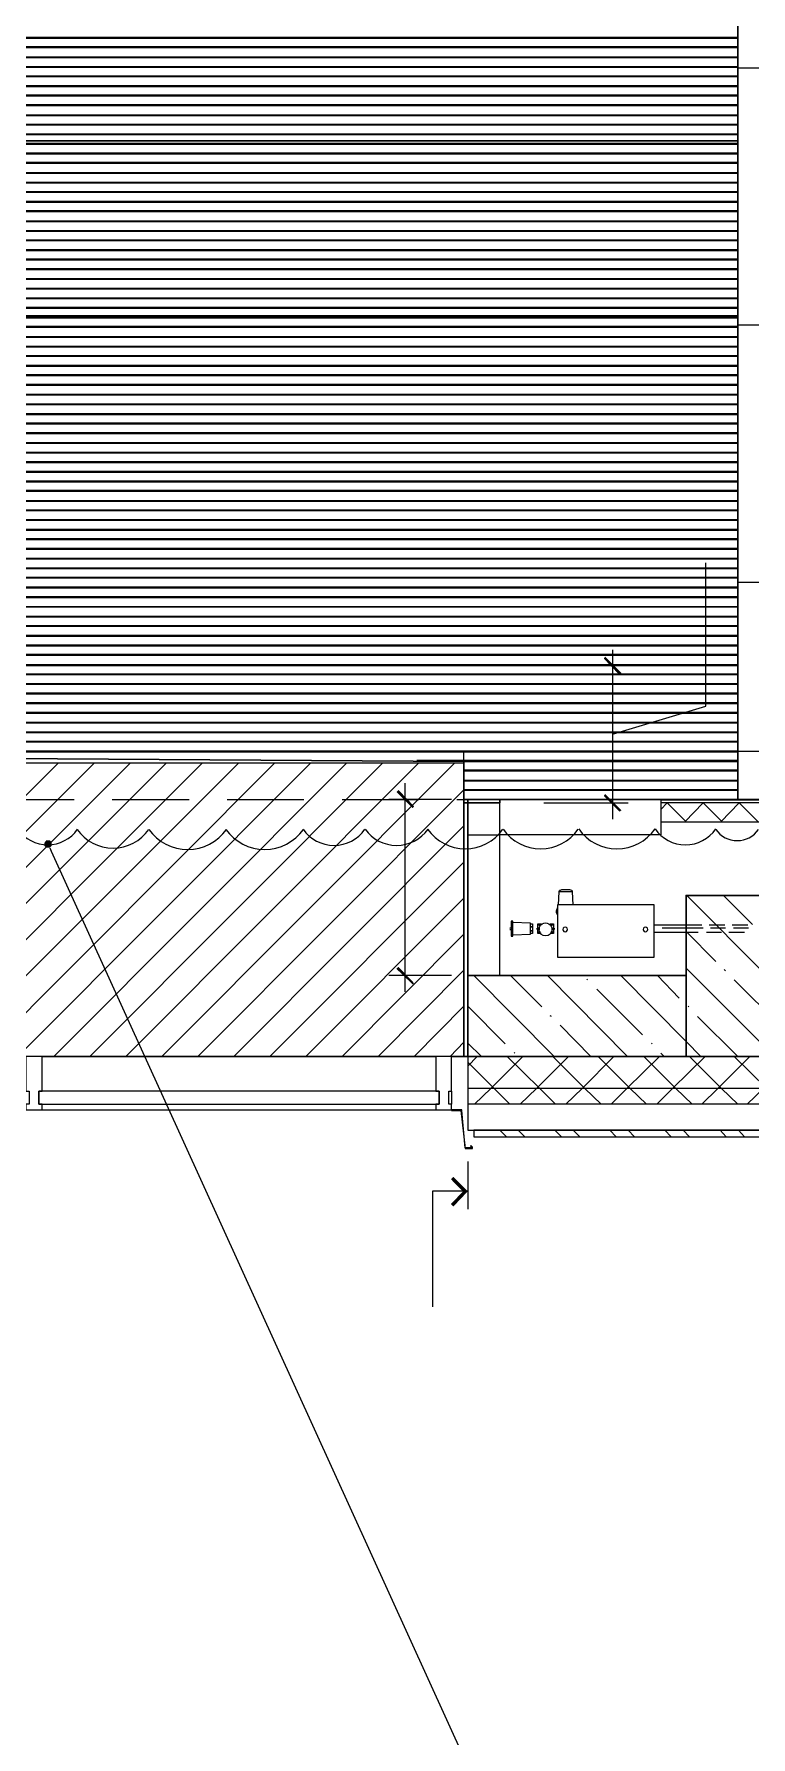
# Model space of a CAD drawing. Header units: millimetres. Extents: x -356862 to 418287, y 0 to 839748.
# Drawn here: x 34.933 to 36.69, y 21.087 to 25.258 of the extents above; entities that cross this region are included whole.
import ezdxf

# ---------------------------------------------------------------- set-up
doc = ezdxf.new("R2010")
doc.units = ezdxf.units.MM
doc.layers.add('PDF _Геометрия', color=7, linetype='Continuous', true_color=0xbababa)
doc.layers.add('PDF _Сплошная заливка', color=7, linetype='Continuous', true_color=0xf50000)

msp = doc.modelspace()

# ---------------------------------------------------------------- linework, layer by layer
at = {"layer": 'PDF _Геометрия', "color": 7, "lineweight": 9}
for points in [[(36.65763515896267, 23.38317532009548), (36.65763515896267, 30.11623467339409), (36.65763515896267, 31.297853257921)], [(34.84437561035156, 23.38317532009548), (35.03103468153211, 23.38317532009548)], [(35.12436421712239, 23.38317532009548), (35.31268988715277, 23.38317532009548)], [(35.40601942274305, 23.38317532009548), (35.59434509277343, 23.38317532009548)], [(35.68767462836371, 23.38317532009548), (35.87600029839409, 23.38317532009548)], [(35.96932983398437, 23.38317532009548), (36.15598890516493, 23.38317532009548)], [(36.25098503960503, 23.38317532009548), (36.43764411078558, 23.38317532009548)], [(36.53097364637586, 23.38317532009548), (36.71929931640624, 23.38317532009548)], [(34.95270453559027, 22.75320095486111), (35.91766526963976, 22.75320095486111)], [(35.95599704318576, 22.75320095486111), (35.99599541558159, 22.75320095486111)], [(35.95599704318576, 22.66820441351996), (35.95599704318576, 22.63653903537326)], [(39.59251573350694, 22.67487080891927), (39.30419413248698, 22.67487080891927), (37.17761400010851, 22.67487080891927), (35.99599541558159, 22.67487080891927)], [(34.95270453559027, 22.62320624457465), (35.91766526963976, 22.62320624457465)], [(39.30419413248698, 22.63653903537326), (37.17761400010851, 22.63653903537326), (35.99599541558159, 22.63653903537326)]]:
    msp.add_lwpolyline(points, dxfattribs=at)
at = {"layer": 'PDF _Геометрия', "color": 19, "lineweight": 30, "true_color": 0x442a22}
msp.add_lwpolyline([(36.65763515896267, 23.38317532009548), (36.65763515896267, 30.11623467339409), (36.94095696343315, 30.11623467339409), (36.94095696343315, 23.38317532009548)], close=True, dxfattribs=at)
at = {"layer": 'PDF _Геометрия', "color": 150, "lineweight": 30, "true_color": 0x0080ff}
msp.add_lwpolyline([(33.86941528320312, 30.06956990559895), (36.65763515896267, 30.05290391710069), (36.65763515896267, 23.38317532009548), (35.98599582248264, 23.38317532009548), (35.98599582248264, 23.47650485568576), (33.86941528320312, 23.48983764648437)], close=True, dxfattribs=at)
for points in [[(36.65763515896267, 23.38317532009548), (36.65763515896267, 30.05290391710069)], [(36.65763515896267, 24.99644300672743), (33.86941528320312, 24.99644300672743)], [(36.65763515896267, 24.56812710232204), (33.86941528320312, 24.56812710232204)], [(36.65763515896267, 24.13981119791666), (33.86941528320312, 24.13981119791666)], [(36.65763515896267, 23.71149529351128), (33.86941528320312, 23.71149529351128)]]:
    msp.add_lwpolyline(points, dxfattribs=at)
at = {"layer": 'PDF _Геометрия', "color": 254, "lineweight": 5, "true_color": 0xdcdcdc}
for points in [[(36.65763515896267, 25.24976603190104), (33.86941528320312, 25.24976603190104)], [(36.65763515896267, 25.22643364800347), (33.86941528320312, 25.22643364800347)], [(36.65763515896267, 25.19976806640625), (33.86941528320312, 25.19976806640625)], [(36.65763515896267, 25.17643568250868), (33.86941528320312, 25.17643568250868)], [(36.65763515896267, 25.15310329861111), (33.86941528320312, 25.15310329861111)], [(36.65763515896267, 25.13143751356336), (33.86941528320312, 25.13143751356336)], [(36.65763515896267, 25.10810512966579), (33.86941528320312, 25.10810512966579)], [(36.65763515896267, 25.08477274576823), (33.86941528320312, 25.08477274576823)], [(36.65763515896267, 25.058107164171), (33.86941528320312, 25.058107164171)], [(36.65763515896267, 25.03477478027343), (33.86941528320312, 25.03477478027343)], [(36.65763515896267, 25.01144239637586), (33.86941528320312, 25.01144239637586)], [(36.65763515896267, 24.98977661132812), (33.86941528320312, 24.98977661132812)], [(36.65763515896267, 24.96644422743055), (33.86941528320312, 24.96644422743055)], [(36.65763515896267, 24.94311184353298), (33.86941528320312, 24.94311184353298)], [(36.65763515896267, 24.91644626193576), (33.86941528320312, 24.91644626193576)], [(36.65763515896267, 24.89311387803819), (33.86941528320312, 24.89311387803819)], [(36.65763515896267, 24.86978149414062), (33.86941528320312, 24.86978149414062)], [(36.65763515896267, 24.84811570909288), (33.86941528320312, 24.84811570909288)], [(36.65763515896267, 24.82478332519531), (33.86941528320312, 24.82478332519531)], [(36.65763515896267, 24.79811774359809), (33.86941528320312, 24.79811774359809)], [(36.65763515896267, 24.77478535970052), (33.86941528320312, 24.77478535970052)], [(36.65763515896267, 24.75145297580295), (33.86941528320312, 24.75145297580295)], [(36.65763515896267, 24.7297871907552), (33.86941528320312, 24.7297871907552)], [(36.65763515896267, 24.70645480685764), (33.86941528320312, 24.70645480685764)], [(36.65763515896267, 24.68312242296006), (33.86941528320312, 24.68312242296006)], [(36.65763515896267, 24.65645684136284), (33.86941528320312, 24.65645684136284)], [(36.65763515896267, 24.63312445746528), (33.86941528320312, 24.63312445746528)], [(36.65763515896267, 24.6097920735677), (33.86941528320312, 24.6097920735677)], [(36.65763515896267, 24.58812628851996), (33.86941528320312, 24.58812628851996)], [(36.65763515896267, 24.56479390462239), (33.86941528320312, 24.56479390462239)], [(36.65763515896267, 24.54146152072482), (33.86941528320312, 24.54146152072482)], [(36.65763515896267, 24.5147959391276), (33.86941528320312, 24.5147959391276)], [(36.65763515896267, 24.49146355523003), (33.86941528320312, 24.49146355523003)], [(36.65763515896267, 24.46813117133246), (33.86941528320312, 24.46813117133246)], [(36.65763515896267, 24.44646538628472), (33.86941528320312, 24.44646538628472)], [(36.65763515896267, 24.42313300238715), (33.86941528320312, 24.42313300238715)], [(36.65763515896267, 24.39980061848958), (33.86941528320312, 24.39980061848958)], [(36.65763515896267, 24.37313503689236), (33.86941528320312, 24.37313503689236)], [(36.65763515896267, 24.34980265299479), (33.86941528320312, 24.34980265299479)], [(36.65763515896267, 24.32813686794704), (33.86941528320312, 24.32813686794704)], [(36.65763515896267, 24.30480448404948), (33.86941528320312, 24.30480448404948)], [(36.65763515896267, 24.28147210015191), (33.86941528320312, 24.28147210015191)], [(36.65763515896267, 24.25480651855468), (33.86941528320312, 24.25480651855468)], [(36.65763515896267, 24.23147413465711), (33.86941528320312, 24.23147413465711)], [(36.65763515896267, 24.20814175075954), (33.86941528320312, 24.20814175075954)], [(36.65763515896267, 24.1864759657118), (33.86941528320312, 24.1864759657118)], [(36.65763515896267, 24.16314358181423), (33.86941528320312, 24.16314358181423)], [(36.65763515896267, 24.13981119791666), (33.86941528320312, 24.13981119791666)], [(36.65763515896267, 24.11314561631944), (33.86941528320312, 24.11314561631944)], [(36.65763515896267, 24.08981323242187), (33.86941528320312, 24.08981323242187)], [(36.65763515896267, 24.0664808485243), (33.86941528320312, 24.0664808485243)], [(36.65763515896267, 24.04481506347656), (33.86941528320312, 24.04481506347656)], [(36.65763515896267, 24.02148267957899), (33.86941528320312, 24.02148267957899)], [(36.65763515896267, 23.99815029568142), (33.86941528320312, 23.99815029568142)], [(36.65763515896267, 23.9714847140842), (33.86941528320312, 23.9714847140842)], [(36.65763515896267, 23.94815233018663), (33.86941528320312, 23.94815233018663)], [(36.65763515896267, 23.92481994628906), (33.86941528320312, 23.92481994628906)], [(36.65763515896267, 23.90315416124131), (33.86941528320312, 23.90315416124131)], [(36.65763515896267, 23.87982177734375), (33.86941528320312, 23.87982177734375)], [(36.65763515896267, 23.85482279459635), (33.86941528320312, 23.85482279459635)], [(36.65763515896267, 23.82982381184895), (33.86941528320312, 23.82982381184895)], [(36.65763515896267, 23.80649142795139), (33.86941528320312, 23.80649142795139)], [(36.65763515896267, 23.78482564290364), (33.86941528320312, 23.78482564290364)], [(36.65763515896267, 23.76149325900607), (33.86941528320312, 23.76149325900607)], [(36.65763515896267, 23.7381608751085), (33.86941528320312, 23.7381608751085)], [(36.65763515896267, 23.71149529351128), (33.86941528320312, 23.71149529351128)], [(36.65763515896267, 23.68816290961371), (33.86941528320312, 23.68816290961371)], [(36.65763515896267, 23.66483052571614), (33.86941528320312, 23.66483052571614)], [(36.65763515896267, 23.6431647406684), (33.86941528320312, 23.6431647406684)], [(36.65763515896267, 23.61983235677083), (33.86941528320312, 23.61983235677083)], [(36.65763515896267, 23.59649997287326), (33.86941528320312, 23.59649997287326)], [(36.65763515896267, 23.56983439127604), (33.86941528320312, 23.56983439127604)], [(36.65763515896267, 23.54650200737847), (33.86941528320312, 23.54650200737847)], [(36.65763515896267, 23.5231696234809), (33.86941528320312, 23.5231696234809)], [(36.65763515896267, 23.50150383843316), (33.86941528320312, 23.50150383843316)], [(36.65763515896267, 23.47817145453559), (35.87100050184461, 23.47817145453559)], [(36.65763515896267, 23.45483907063802), (35.98599582248264, 23.45483907063802)], [(36.65763515896267, 23.42817348904079), (35.98599582248264, 23.42817348904079)], [(36.65763515896267, 23.40484110514323), (35.98599582248264, 23.40484110514323)]]:
    msp.add_lwpolyline(points, dxfattribs=at)
for points in [[(33.86941528320312, 25.24809943305121), (36.65763515896267, 25.24809943305121)], [(33.86941528320312, 25.22476704915364), (36.65763515896267, 25.22476704915364)], [(33.86941528320312, 25.20143466525607), (36.65763515896267, 25.20143466525607)], [(33.86941528320312, 25.1781022813585), (36.65763515896267, 25.1781022813585)], [(33.86941528320312, 25.15476989746093), (36.65763515896267, 25.15476989746093)], [(33.86941528320312, 25.12977091471354), (36.65763515896267, 25.12977091471354)], [(33.86941528320312, 25.10643853081597), (36.65763515896267, 25.10643853081597)], [(33.86941528320312, 25.0831061469184), (36.65763515896267, 25.0831061469184)], [(33.86941528320312, 25.05977376302083), (36.65763515896267, 25.05977376302083)], [(33.86941528320312, 25.03644137912326), (36.65763515896267, 25.03644137912326)], [(33.86941528320312, 25.01310899522569), (36.65763515896267, 25.01310899522569)], [(33.86941528320312, 24.98811001247829), (36.65763515896267, 24.98811001247829)], [(33.86941528320312, 24.96477762858073), (36.65763515896267, 24.96477762858073)], [(33.86941528320312, 24.94144524468316), (36.65763515896267, 24.94144524468316)], [(33.86941528320312, 24.91811286078559), (36.65763515896267, 24.91811286078559)], [(33.86941528320312, 24.89478047688802), (36.65763515896267, 24.89478047688802)], [(33.86941528320312, 24.87144809299045), (36.65763515896267, 24.87144809299045)], [(33.86941528320312, 24.84644911024305), (36.65763515896267, 24.84644911024305)], [(33.86941528320312, 24.82311672634548), (36.65763515896267, 24.82311672634548)], [(33.86941528320312, 24.79978434244791), (36.65763515896267, 24.79978434244791)], [(33.86941528320312, 24.77645195855034), (36.65763515896267, 24.77645195855034)], [(33.86941528320312, 24.75311957465278), (36.65763515896267, 24.75311957465278)], [(33.86941528320312, 24.72812059190538), (36.65763515896267, 24.72812059190538)], [(33.86941528320312, 24.70478820800781), (36.65763515896267, 24.70478820800781)], [(33.86941528320312, 24.68145582411024), (36.65763515896267, 24.68145582411024)], [(33.86941528320312, 24.65812344021267), (36.65763515896267, 24.65812344021267)], [(33.86941528320312, 24.6347910563151), (36.65763515896267, 24.6347910563151)], [(33.86941528320312, 24.61145867241753), (36.65763515896267, 24.61145867241753)], [(33.86941528320312, 24.58645968967014), (36.65763515896267, 24.58645968967014)], [(33.86941528320312, 24.56312730577256), (36.65763515896267, 24.56312730577256)], [(33.86941528320312, 24.539794921875), (36.65763515896267, 24.539794921875)], [(33.86941528320312, 24.51646253797743), (36.65763515896267, 24.51646253797743)], [(33.86941528320312, 24.49313015407986), (36.65763515896267, 24.49313015407986)], [(33.86941528320312, 24.46979777018229), (36.65763515896267, 24.46979777018229)], [(33.86941528320312, 24.44479878743489), (36.65763515896267, 24.44479878743489)], [(33.86941528320312, 24.42146640353732), (36.65763515896267, 24.42146640353732)], [(33.86941528320312, 24.39813401963975), (36.65763515896267, 24.39813401963975)], [(33.86941528320312, 24.37480163574218), (36.65763515896267, 24.37480163574218)], [(33.86941528320312, 24.35146925184461), (36.65763515896267, 24.35146925184461)], [(33.86941528320312, 24.32647026909722), (36.65763515896267, 24.32647026909722)], [(33.86941528320312, 24.30313788519965), (36.65763515896267, 24.30313788519965)], [(33.86941528320312, 24.27980550130208), (36.65763515896267, 24.27980550130208)], [(33.86941528320312, 24.25647311740451), (36.65763515896267, 24.25647311740451)], [(33.86941528320312, 24.23314073350694), (36.65763515896267, 24.23314073350694)], [(33.86941528320312, 24.20980834960937), (36.65763515896267, 24.20980834960937)], [(33.86941528320312, 24.18480936686198), (36.65763515896267, 24.18480936686198)], [(33.86941528320312, 24.16147698296441), (36.65763515896267, 24.16147698296441)], [(33.86941528320312, 24.13814459906684), (36.65763515896267, 24.13814459906684)], [(33.86941528320312, 24.11481221516927), (36.65763515896267, 24.11481221516927)], [(33.86941528320312, 24.0914798312717), (36.65763515896267, 24.0914798312717)], [(33.86941528320312, 24.06814744737413), (36.65763515896267, 24.06814744737413)], [(33.86941528320312, 24.04314846462673), (36.65763515896267, 24.04314846462673)], [(33.86941528320312, 24.01981608072916), (36.65763515896267, 24.01981608072916)], [(33.86941528320312, 23.99648369683159), (36.65763515896267, 23.99648369683159)], [(33.86941528320312, 23.97315131293403), (36.65763515896267, 23.97315131293403)], [(33.86941528320312, 23.94981892903645), (36.65763515896267, 23.94981892903645)], [(33.86941528320312, 23.92648654513889), (36.65763515896267, 23.92648654513889)], [(33.86941528320312, 23.90148756239149), (36.65763515896267, 23.90148756239149)], [(33.86941528320312, 23.87815517849392), (36.65763515896267, 23.87815517849392)], [(33.86941528320312, 23.85482279459635), (36.65763515896267, 23.85482279459635)], [(33.86941528320312, 23.83149041069878), (36.65763515896267, 23.83149041069878)], [(33.86941528320312, 23.80815802680121), (36.65763515896267, 23.80815802680121)], [(33.86941528320312, 23.78315904405381), (36.65763515896267, 23.78315904405381)], [(33.86941528320312, 23.75982666015625), (36.65763515896267, 23.75982666015625)], [(33.86941528320312, 23.73649427625868), (36.65763515896267, 23.73649427625868)], [(33.86941528320312, 23.71316189236111), (36.65763515896267, 23.71316189236111)], [(33.86941528320312, 23.68982950846354), (36.65763515896267, 23.68982950846354)], [(33.86941528320312, 23.66649712456597), (36.65763515896267, 23.66649712456597)], [(33.86941528320312, 23.64149814181857), (36.65763515896267, 23.64149814181857)], [(33.86941528320312, 23.618165757921), (36.65763515896267, 23.618165757921)], [(33.86941528320312, 23.59483337402343), (36.65763515896267, 23.59483337402343)], [(33.86941528320312, 23.57150099012586), (36.65763515896267, 23.57150099012586)], [(33.86941528320312, 23.54816860622829), (36.65763515896267, 23.54816860622829)], [(33.86941528320312, 23.52483622233073), (36.65763515896267, 23.52483622233073)], [(33.86941528320312, 23.49983723958333), (36.65763515896267, 23.49983723958333)], [(35.98599582248264, 23.47650485568576), (36.65763515896267, 23.47650485568576)], [(35.98599582248264, 23.45317247178819), (36.65763515896267, 23.45317247178819)], [(35.98599582248264, 23.42984008789062), (36.65763515896267, 23.42984008789062)], [(35.98599582248264, 23.40650770399305), (36.65763515896267, 23.40650770399305)]]:
    msp.add_lwpolyline(points, close=True, dxfattribs=at)
at = {"layer": 'PDF _Геометрия', "color": 19, "lineweight": 5, "true_color": 0x442a22}
for points in [[(36.81596204969618, 25.17476908365885), (36.65763515896267, 25.17476908365885)], [(36.81596204969618, 24.54479471842448), (36.65763515896267, 24.54479471842448)], [(36.81596204969618, 23.9148203531901), (36.65763515896267, 23.9148203531901)]]:
    msp.add_lwpolyline(points, dxfattribs=at)
at = {"layer": 'PDF _Геометрия', "color": 7, "lineweight": 18}
for points in [[(36.35098097059461, 23.54316880967881), (36.57930501302083, 23.6114993625217), (36.57930501302083, 23.96315171983506)], [(36.35098097059461, 23.74982706705729), (36.35098097059461, 23.33484395345052)], [(36.18265448676215, 23.71149529351128), (36.38931274414062, 23.71149529351128)], [(35.84266832139757, 22.91152784559461), (35.84266832139757, 23.42317369249131)], [(35.95599704318576, 23.38317532009548), (35.80266994900173, 23.38317532009548)], [(36.18265448676215, 23.37484232584635), (36.38931274414062, 23.37484232584635)], [(35.95599704318576, 22.95152621799045), (35.80266994900173, 22.95152621799045)]]:
    msp.add_lwpolyline(points, dxfattribs=at)
at = {"layer": 'PDF _Геометрия', "color": 93, "lineweight": 5, "true_color": 0x5cb85c}
for points in [[(37.22427876790364, 23.50150383843316), (37.22427876790364, 23.38317532009548), (35.98599582248264, 23.38317532009548), (35.98599582248264, 23.50150383843316)], [(36.46930948893229, 23.37484232584635), (36.46930948893229, 23.32817755805121), (37.25594414605034, 23.32817755805121), (37.25594414605034, 23.37484232584635)]]:
    msp.add_lwpolyline(points, close=True, dxfattribs=at)
at = {"layer": 'PDF _Геометрия', "color": 161, "lineweight": 9, "true_color": 0x7f9fff}
for points in [[(30.10623508029514, 23.47317165798611), (35.98599582248264, 23.47317165798611), (35.98599582248264, 22.75320095486111), (33.86941528320312, 22.75320095486111), (33.86941528320312, 23.23651462131076), (33.22444152832031, 23.23651462131076), (33.22444152832031, 22.75320095486111), (30.56288316514756, 22.75320095486111), (30.56288316514756, 23.23651462131076), (30.10623508029514, 23.23651462131076)], [(36.07432556152343, 22.95152621799045), (36.07432556152343, 23.38317532009548), (35.99599541558159, 23.38317532009548), (35.99599541558159, 22.95152621799045)], [(36.07432556152343, 23.29651217990451), (36.07432556152343, 23.38317532009548), (35.99599541558159, 23.38317532009548), (35.99599541558159, 23.29651217990451)]]:
    msp.add_lwpolyline(points, close=True, dxfattribs=at)
for points in [[(34.99270290798611, 23.47317165798611), (34.27273220486111, 22.75320095486111)], [(35.0810326470269, 23.47317165798611), (34.3610619439019, 22.75320095486111)], [(35.1693623860677, 23.47317165798611), (34.4493916829427, 22.75320095486111)], [(35.25769212510851, 23.47317165798611), (34.53772142198351, 22.75320095486111)], [(35.3460218641493, 23.47317165798611), (34.6260511610243, 22.75320095486111)], [(35.4343516031901, 23.47317165798611), (34.7143809000651, 22.75320095486111)], [(35.5226813422309, 23.47317165798611), (34.80437723795573, 22.75320095486111)], [(35.6110110812717, 23.47317165798611), (34.89270697699652, 22.75320095486111)], [(35.69934082031249, 23.47317165798611), (34.98103671603732, 22.75320095486111)], [(35.78767055935329, 23.47317165798611), (35.06936645507812, 22.75320095486111)], [(35.87600029839409, 23.47317165798611), (35.15769619411892, 22.75320095486111)], [(35.96433003743489, 23.47317165798611), (35.24602593315971, 22.75320095486111)], [(35.98599582248264, 23.40650770399305), (35.33435567220052, 22.75320095486111)], [(35.98599582248264, 23.31817796495225), (35.42268541124132, 22.75320095486111)], [(35.98599582248264, 23.22984822591145), (35.51101515028211, 22.75320095486111)], [(35.98599582248264, 23.14151848687066), (35.59934488932291, 22.75320095486111)], [(35.98599582248264, 23.05318874782986), (35.68767462836371, 22.75320095486111)], [(35.98599582248264, 22.96485900878906), (35.77600436740451, 22.75320095486111)], [(35.98599582248264, 22.87652926974826), (35.86433410644531, 22.75320095486111)], [(35.98599582248264, 22.78819953070746), (35.95266384548611, 22.75320095486111)]]:
    msp.add_lwpolyline(points, dxfattribs=at)
at = {"layer": 'PDF _Геометрия', "color": 5, "lineweight": 30}
for points in [[(36.07432556152343, 23.38317532009548), (36.07432556152343, 23.37484232584635), (35.98599582248264, 23.37484232584635), (35.98599582248264, 23.38317532009548)], [(35.99599541558159, 22.75320095486111), (35.99599541558159, 23.38317532009548), (35.98599582248264, 23.38317532009548), (35.98599582248264, 22.75320095486111)]]:
    msp.add_lwpolyline(points, close=True, dxfattribs=at)
at = {"layer": 'PDF _Геометрия', "color": 6, "lineweight": 9}
msp.add_lwpolyline([(36.07432556152343, 23.29651217990451), (36.07432556152343, 23.38317532009548), (36.46930948893229, 23.38317532009548), (36.46930948893229, 23.29651217990451)], close=True, dxfattribs=at)
at = {"layer": 'PDF _Геометрия', "color": 93, "lineweight": 35, "true_color": 0x5cb85c}
msp.add_lwpolyline([(36.46930948893229, 23.38317532009548), (37.25594414605034, 23.38317532009548)], dxfattribs=at)
at = {"layer": 'PDF _Геометрия', "color": 93, "lineweight": 5, "true_color": 0x5cb85c}
for points in [[(36.53097364637586, 23.32817755805121), (36.48430887858073, 23.37484232584635), (36.46930948893229, 23.35817633734809)], [(36.61930338541666, 23.32817755805121), (36.57263861762152, 23.37484232584635), (36.52764044867621, 23.32817755805121)], [(36.70763312445746, 23.32817755805121), (36.66096835666232, 23.37484232584635), (36.61597018771701, 23.32817755805121)]]:
    msp.add_lwpolyline(points, dxfattribs=at)
at = {"layer": 'PDF _Геометрия', "color": 1, "lineweight": 20}
for points in [[(35.03833591782124, 23.30972804733785, 0.5205399518983604), (35.2144412089898, 23.3097280473374, 0.520539925196766), (35.40460047356706, 23.30994793672315)], [(36.26787589704216, 23.31090391282315, 0.520539885425776), (36.45490242698081, 23.31090391282571, 0.520539841409072), (36.60412350425965, 23.3109548457529)]]:
    msp.add_lwpolyline(points, format="xyb", dxfattribs=at)
msp.add_lwpolyline([(34.97103712293836, 23.26484680175781), (34.97437032063802, 23.25651380750868), (36.08099195692274, 20.82827928331163), (36.08099195692274, 20.63162061903212), (36.08099195692274, 20.36829800075954)], dxfattribs=at)
at = {"layer": 'PDF _Геометрия', "color": 1, "lineweight": 5}
for points in [[(36.25431823730468, 23.12485249837239), (36.25265163845486, 23.15651787651909), (36.25265163845486, 23.15818447536892), (36.25098503960503, 23.15985107421875), (36.24598524305555, 23.16151767306857), (36.23598564995659, 23.16151767306857), (36.22598605685764, 23.16151767306857), (36.22265285915798, 23.15985107421875), (36.22098626030815, 23.15985107421875), (36.22098626030815, 23.15818447536892), (36.21931966145833, 23.15818447536892), (36.21931966145833, 23.15651787651909), (36.21765306260851, 23.12485249837239)], [(36.21931966145833, 23.15651787651909), (36.21931966145833, 23.15651787651909)], [(36.25265163845486, 23.15651787651909), (36.23598564995659, 23.15651787651909), (36.22098626030815, 23.15651787651909)], [(36.25265163845486, 23.15651787651909), (36.25265163845486, 23.15651787651909)], [(36.21598646375868, 23.11818610297309), (36.21265326605902, 23.10985310872395), (36.21265326605902, 23.1065199110243), (36.21598646375868, 23.099853515625)], [(36.10265774197048, 23.06818813747829), (36.09932454427083, 23.06818813747829)], [(36.10265774197048, 23.08485412597656), (36.10265774197048, 23.08485412597656)], [(36.10599093967014, 23.08485412597656), (36.10599093967014, 23.08485412597656)], [(36.10599093967014, 23.05152214898003), (36.14932250976562, 23.05318874782986), (36.14932250976562, 23.07985432942708), (36.10599093967014, 23.08152092827691)], [(36.14932250976562, 23.07818773057725), (36.1543223063151, 23.07818773057725), (36.1543223063151, 23.07152133517795), (36.1543223063151, 23.06152174207899), (36.1543223063151, 23.05485534667968), (36.14932250976562, 23.05485534667968)], [(36.15098910861545, 23.07818773057725), (36.1543223063151, 23.07818773057725), (36.1543223063151, 23.07152133517795), (36.14932250976562, 23.07152133517795)], [(36.15098910861545, 23.07152133517795), (36.1543223063151, 23.07152133517795), (36.1543223063151, 23.06152174207899), (36.1543223063151, 23.05485534667968), (36.15098910861545, 23.05485534667968)], [(36.17265489366319, 23.06485493977864), (36.16598849826389, 23.06485493977864), (36.16598849826389, 23.06818813747829), (36.17265489366319, 23.06818813747829)], [(36.16765509711371, 23.06818813747829), (36.16765509711371, 23.0748545328776), (36.16765509711371, 23.07818773057725), (36.17598809136284, 23.07818773057725)], [(36.17432149251302, 23.0748545328776), (36.16765509711371, 23.0748545328776)], [(36.19765387641058, 23.07818773057725), (36.20598687065971, 23.07818773057725), (36.20598687065971, 23.0748545328776), (36.19932047526041, 23.0748545328776)], [(36.20598687065971, 23.0748545328776), (36.20598687065971, 23.06818813747829)], [(36.21598646375868, 23.10985310872395), (36.21431986490885, 23.10985310872395)], [(36.21598646375868, 23.1065199110243), (36.21431986490885, 23.1065199110243)], [(36.21598646375868, 23.099853515625), (36.21598646375868, 23.099853515625)], [(36.56930541992187, 23.0748545328776), (36.53097364637586, 23.0748545328776), (36.45264350043402, 23.0748545328776)], [(36.62596978081596, 23.0748545328776), (36.58763800726996, 23.0748545328776)], [(36.68263414171007, 23.0748545328776), (36.64430236816406, 23.0748545328776)], [(36.09932454427083, 23.06652153862847), (36.09932454427083, 23.06652153862847)], [(36.09932454427083, 23.06652153862847), (36.09932454427083, 23.06652153862847)], [(36.09932454427083, 23.06485493977864), (36.10265774197048, 23.06485493977864)], [(36.10265774197048, 23.0498555501302), (36.10265774197048, 23.04818895128038)], [(36.10599093967014, 23.04818895128038), (36.10599093967014, 23.0498555501302)], [(36.15098910861545, 23.06152174207899), (36.1543223063151, 23.06152174207899), (36.14932250976562, 23.06152174207899)], [(36.17598809136284, 23.05485534667968), (36.16765509711371, 23.05485534667968), (36.16765509711371, 23.05818854437934), (36.16765509711371, 23.06485493977864)], [(36.17432149251302, 23.05818854437934), (36.16765509711371, 23.05818854437934)], [(36.20598687065971, 23.06485493977864), (36.20598687065971, 23.05818854437934), (36.20598687065971, 23.05485534667968), (36.19765387641058, 23.05485534667968)], [(36.20598687065971, 23.05818854437934), (36.19932047526041, 23.05818854437934)], [(36.45264350043402, 23.05818854437934), (36.53097364637586, 23.05818854437934), (36.56097242567274, 23.05818854437934)], [(36.58097161187065, 23.05818854437934), (36.61763678656683, 23.05818854437934)], [(36.63596937391493, 23.05818854437934), (36.67430114746093, 23.05818854437934)]]:
    msp.add_lwpolyline(points, dxfattribs=at)
at = {"layer": 'PDF _Геометрия', "lineweight": 5}
msp.add_lwpolyline([(36.21598646375868, 22.99652438693576), (36.22931925455729, 22.99652438693576), (36.44097730848524, 22.99652438693576), (36.45264350043402, 22.99652438693576), (36.45264350043402, 23.12485249837239), (36.44097730848524, 23.12485249837239), (36.22931925455729, 23.12485249837239), (36.21598646375868, 23.12485249837239)], close=True, dxfattribs=at)
at = {"layer": 'PDF _Геометрия', "color": 8, "lineweight": 30, "true_color": 0x767676}
msp.add_lwpolyline([(37.17761400010851, 23.14818488226996), (36.53097364637586, 23.14818488226996), (36.53097364637586, 22.75320095486111), (37.17761400010851, 22.75320095486111)], close=True, dxfattribs=at)
at = {"layer": 'PDF _Геометрия', "color": 8, "lineweight": 9, "true_color": 0x808080}
for points in [[(36.92595757378471, 22.75320095486111), (36.53264024522569, 23.14818488226996)], [(36.69430033365885, 23.07652113172743), (36.62263658311632, 23.14818488226996)], [(36.60430399576823, 22.9865247938368), (36.53097364637586, 23.05985514322916)], [(36.20765346950954, 22.75320095486111), (36.01099480523003, 22.95152621799045)], [(36.17765469021267, 22.87486267089843), (36.10099114312065, 22.95152621799045)], [(36.38764614529079, 22.75320095486111), (36.19098748101128, 22.95152621799045)], [(36.28931681315104, 22.94152662489149), (36.28765021430121, 22.94319322374131)], [(36.56763882107204, 22.75320095486111), (36.53097364637586, 22.78986612955729), (36.37098015679253, 22.95152621799045)], [(36.5143076578776, 22.89652845594618), (36.46097649468315, 22.95152621799045)], [(36.74763149685329, 22.75320095486111), (36.53097364637586, 22.96985880533854)], [(36.62763637966579, 22.96319240993923), (36.62430318196614, 22.96652560763889)], [(36.42431131998698, 22.80653211805555), (36.31264919704861, 22.91819424099392)], [(36.7609642876519, 22.82986450195312), (36.64930216471354, 22.94152662489149)], [(36.08765835232204, 22.78486633300781), (35.99599541558159, 22.87652926974826)], [(36.53764004177517, 22.87486267089843), (36.53597344292534, 22.87652926974826)], [(36.20098707411024, 22.85153028700086), (36.19765387641058, 22.85319688585069)], [(36.29764980740017, 22.75320095486111), (36.22265285915798, 22.82986450195312)], [(36.65763515896267, 22.75320095486111), (36.55930582682291, 22.85153028700086)], [(36.02932739257812, 22.75320095486111), (35.99599541558159, 22.78653293185764)], [(36.44764370388454, 22.78486633300781), (36.44597710503471, 22.78653293185764)], [(36.01932779947916, 22.75320095486111), (35.99599541558159, 22.72986857096354)], [(36.09932454427083, 22.63653903537326), (36.06099277072482, 22.67487080891927), (35.99599541558159, 22.7398681640625)], [(36.13098992241753, 22.75320095486111), (36.05265977647569, 22.67487080891927), (36.01266140407986, 22.63653903537326)], [(36.2109866672092, 22.63653903537326), (36.17265489366319, 22.67487080891927), (36.09265814887152, 22.75320095486111)], [(36.11099073621961, 22.76153394911024), (36.10932413736979, 22.76320054796006)], [(36.2426520453559, 22.75320095486111), (36.16432189941406, 22.67487080891927), (36.12432352701823, 22.63653903537326)], [(36.32264879014757, 22.63653903537326), (36.28265041775173, 22.67487080891927), (36.20432027180989, 22.75320095486111)], [(36.35431416829427, 22.75320095486111), (36.27598402235243, 22.67487080891927), (36.23598564995659, 22.63653903537326)], [(36.43431091308593, 22.63653903537326), (36.3943125406901, 22.67487080891927), (36.31598239474826, 22.75320095486111)], [(36.46597629123264, 22.75320095486111), (36.38597954644096, 22.67487080891927), (36.34764777289496, 22.63653903537326)], [(36.5459730360243, 22.63653903537326), (36.50597466362846, 22.67487080891927), (36.42764451768663, 22.75320095486111)], [(36.57763841417101, 22.75320095486111), (36.49764166937933, 22.67487080891927), (36.45930989583333, 22.63653903537326)], [(36.47764248318142, 22.75320095486111), (36.46930948893229, 22.76153394911024)], [(36.65763515896267, 22.63653903537326), (36.61763678656683, 22.67487080891927), (36.53930664062499, 22.75320095486111)], [(36.68763393825954, 22.75320095486111), (36.6093037923177, 22.67487080891927), (36.56930541992187, 22.63653903537326)], [(36.76763068305121, 22.63653903537326), (36.7292989095052, 22.67487080891927), (36.64930216471354, 22.75320095486111)], [(36.79929606119791, 22.75320095486111), (36.72096591525607, 22.67487080891927), (36.68096754286024, 22.63653903537326)], [(36.0909915500217, 22.55654229058159), (36.07432556152343, 22.57320827907986)], [(36.13598971896701, 22.55654229058159), (36.11932373046874, 22.57320827907986)], [(36.22598605685764, 22.55654229058159), (36.20932006835937, 22.57320827907986)], [(36.27098422580295, 22.55654229058159), (36.25431823730468, 22.57320827907986)], [(36.35931396484374, 22.55654229058159), (36.34431457519531, 22.57320827907986)], [(36.40431213378906, 22.55654229058159), (36.38931274414062, 22.57320827907986)], [(36.49430847167968, 22.55654229058159), (36.47930908203124, 22.57320827907986)], [(36.53930664062499, 22.55654229058159), (36.52430725097656, 22.57320827907986)], [(36.62930297851562, 22.55654229058159), (36.61430358886718, 22.57320827907986)], [(36.67430114746093, 22.55654229058159), (36.65930175781249, 22.57320827907986)]]:
    msp.add_lwpolyline(points, dxfattribs=at)
at = {"layer": 'PDF _Геометрия', "color": 1, "lineweight": 5}
msp.add_lwpolyline([(36.10599093967014, 23.04818895128038), (36.10599093967014, 23.08485412597656), (36.10265774197048, 23.08485412597656), (36.10265774197048, 23.04818895128038)], close=True, dxfattribs=at)
msp.add_lwpolyline([(36.20265367296007, 23.06818813747829), (36.20765346950954, 23.06818813747829), (36.20765346950954, 23.06485493977864), (36.20265367296007, 23.06485493977864, -0.9999999997480086), (36.1705559624566, 23.0647226969401, -1.000000328565084), (36.20222134060329, 23.06472270733487)], format="xyb", dxfattribs=at)
at = {"layer": 'PDF _Геометрия', "lineweight": 5}
for points in [[(36.22888946533202, 23.0647226969401, 1.000001233408593), (36.24055564287655, 23.06472269693432, 1.000001234955002)], [(36.42555575900607, 23.0647226969401, 1.000001233408288), (36.43722193658943, 23.06472269694643, 1.000001236136284)]]:
    msp.add_lwpolyline(points, format="xyb", close=True, dxfattribs=at)
at = {"layer": 'PDF _Геометрия', "color": 5, "lineweight": 5}
for points in [[(36.57263861762152, 23.06818813747829), (36.53097364637586, 23.06818813747829), (36.47264268663194, 23.06818813747829)], [(36.62763637966579, 23.06818813747829), (36.59097120496961, 23.06818813747829)], [(36.68430074055989, 23.06818813747829), (36.64763556586371, 23.06818813747829)]]:
    msp.add_lwpolyline(points, dxfattribs=at)
at = {"layer": 'PDF _Геометрия', "color": 7, "lineweight": 13}
for points in [[(37.17761400010851, 22.75320095486111), (37.17761400010851, 22.57320827907986), (37.17761400010851, 22.75320095486111), (35.99599541558159, 22.75320095486111), (35.99599541558159, 22.57320827907986), (36.01099480523003, 22.57320827907986), (36.01099480523003, 22.55654229058159), (39.73750983344183, 22.55654229058159), (39.73750983344183, 22.57320827907986), (39.30419413248698, 22.57320827907986), (39.30419413248698, 22.75320095486111), (39.30419413248698, 22.63653903537326), (40.01249864366319, 22.63653903537326), (40.01249864366319, 22.75320095486111), (39.87917073567708, 22.75320095486111), (39.87917073567708, 22.95152621799045), (39.30419413248698, 22.95152621799045)], [(36.53097364637586, 22.75320095486111), (36.53097364637586, 22.95152621799045)]]:
    msp.add_lwpolyline(points, dxfattribs=at)
at = {"layer": 'PDF _Геометрия', "color": 8, "lineweight": 30, "true_color": 0x767676}
msp.add_lwpolyline([(36.53097364637586, 22.95152621799045), (35.99599541558159, 22.95152621799045), (35.99599541558159, 22.75320095486111), (36.53097364637586, 22.75320095486111)], dxfattribs=at)
at = {"layer": 'PDF _Геометрия', "color": 7, "lineweight": 25}
for points in [[(34.92103915744357, 22.63653903537326), (34.91270616319444, 22.63653903537326), (34.91270616319444, 22.62320624457465), (34.95270453559027, 22.62320624457465), (34.95270453559027, 22.63653903537326), (34.94437154134114, 22.63653903537326), (34.94437154134114, 22.66820441351996), (34.95270453559027, 22.66820441351996), (34.95270453559027, 22.75320095486111), (34.91270616319444, 22.75320095486111), (34.91270616319444, 22.66820441351996), (34.92103915744357, 22.66820441351996)], [(35.92599826388889, 22.63653903537326), (35.91766526963976, 22.63653903537326), (35.91766526963976, 22.62320624457465), (35.95599704318576, 22.62320624457465), (35.95599704318576, 22.63653903537326), (35.94933064778645, 22.63653903537326), (35.94933064778645, 22.66820441351996), (35.95599704318576, 22.66820441351996), (35.95599704318576, 22.75320095486111), (35.91766526963976, 22.75320095486111), (35.91766526963976, 22.66820441351996), (35.92599826388889, 22.66820441351996)]]:
    msp.add_lwpolyline(points, close=True, dxfattribs=at)
at = {"layer": 'PDF _Геометрия', "color": 7, "lineweight": 9}
for points in [[(35.92599826388889, 22.66820441351996), (34.94437154134114, 22.66820441351996), (34.94437154134114, 22.63653903537326), (35.92599826388889, 22.63653903537326)], [(35.95599704318576, 22.62153964572482), (35.97932942708333, 22.62153964572482), (35.97932942708333, 22.62320624457465), (35.95599704318576, 22.62320624457465)], [(35.98099602593315, 22.62320624457465), (35.97932942708333, 22.62320624457465), (35.97932942708333, 22.62153964572482), (35.98099602593315, 22.62153964572482)], [(35.97932942708333, 22.62153964572482), (35.98932902018229, 22.52821011013454), (36.00766160753038, 22.52821011013454), (36.00766160753038, 22.5315433078342), (36.00432840983073, 22.53487650553385), (36.0026618109809, 22.53487650553385), (36.00599500868055, 22.52987670898437), (35.98932902018229, 22.52987670898437), (35.98099602593315, 22.62153964572482)], [(39.30419413248698, 22.57320827907986), (37.17761400010851, 22.57320827907986), (36.01099480523003, 22.57320827907986), (37.17761400010851, 22.57320827907986)]]:
    msp.add_lwpolyline(points, close=True, dxfattribs=at)
at = {"layer": 'PDF _Геометрия', "color": 112, "lineweight": 5, "true_color": 0x00b85c}
for points in [[(35.99599541558159, 22.49654473198784), (35.99599541558159, 22.3798828125)], [(35.99599541558159, 22.42321438259548), (35.90933227539062, 22.42321438259548), (35.90933227539062, 22.139892578125)]]:
    msp.add_lwpolyline(points, dxfattribs=at)
at = {"layer": 'PDF _Геометрия', "color": 112, "lineweight": 0, "true_color": 0x00b85c, "const_width": 0.008438804625196406}
msp.add_lwpolyline([(35.95766364203558, 22.38904910617404), (35.99016231960719, 22.42321438259548), (35.95766364203558, 22.4557130601671)], dxfattribs=at)
at = {"layer": 'PDF _Геометрия', "color": 1, "lineweight": 20}
for centre, radius, start, end in [((34.96638912782151, 23.36138918090492), 0.08916305921520475, 215.0024526478005, 324.9975473516873), ((35.49805535043161, 23.37638855899426), 0.1158286292526192, 215.0024456284545, 324.9975543701555), ((35.66805520207141, 23.36305571998966), 0.09249619714810073, 215.0024295940292, 324.9975704089312), ((35.82138908819621, 23.36472234096983), 0.09416281812849453, 215.0024339150847, 324.9975660850205), ((35.98972235885584, 23.37472195369808), 0.1124954251076146, 215.0024457858286, 324.9975542146644), ((36.17472246057672, 23.37472195369452), 0.1124954251019853, 215.0024457856207, 324.9975542129066), ((36.65638900462757, 23.346388032567), 0.0641640131994728, 215.0024278108962, 324.9975721841025)]:
    msp.add_arc(centre, radius, start, end, dxfattribs=at)
at = {"layer": 'PDF _Сплошная заливка', "color": 7, "transparency": 33554559}
for points in [[(36.37264675564236, 23.69316270616319), (36.32931518554687, 23.72816128200954), (36.33264838324652, 23.73316107855903)], [(36.36764695909288, 23.68816290961371), (36.37264675564236, 23.69316270616319), (36.32931518554687, 23.72816128200954)], [(35.86433410644531, 23.36650933159722), (35.82100253634982, 23.40150790744357), (35.8260023328993, 23.40650770399305)], [(35.86100090874565, 23.36150953504774), (35.86433410644531, 23.36650933159722), (35.82100253634982, 23.40150790744357)], [(36.33264838324652, 23.39650811089409), (36.32931518554687, 23.39150831434461), (36.37264675564236, 23.35650973849826)], [(36.32931518554687, 23.39150831434461), (36.37264675564236, 23.35650973849826), (36.36764695909288, 23.35317654079861)], [(35.8260023328993, 22.97319200303819), (35.82100253634982, 22.96819220648871), (35.86433410644531, 22.93319363064236)], [(35.82100253634982, 22.96819220648871), (35.86433410644531, 22.93319363064236), (35.86100090874565, 22.9298604329427)]]:
    msp.add_solid(points, dxfattribs=at)
at = {"layer": 'PDF _Сплошная заливка', "color": 1, "transparency": 33554559}
for points in [[(34.96270412868923, 23.2831793891059), (34.95770433213976, 23.27651299370659), (34.96770392523871, 23.27317979600694)], [(34.97103712293836, 23.2831793891059), (34.96770392523871, 23.27317979600694), (34.96270412868923, 23.2831793891059)], [(34.97603691948784, 23.27817959255642), (34.97103712293836, 23.2831793891059), (34.96770392523871, 23.27317979600694)], [(34.96770392523871, 23.27317979600694), (34.97603691948784, 23.26984659830729), (34.97603691948784, 23.27817959255642)], [(34.95770433213976, 23.27651299370659), (34.96770392523871, 23.27317979600694), (34.95770433213976, 23.26984659830729)], [(34.96770392523871, 23.27317979600694), (34.95770433213976, 23.26984659830729), (34.96270412868923, 23.26484680175781)], [(34.96270412868923, 23.26484680175781), (34.97103712293836, 23.26484680175781), (34.96770392523871, 23.27317979600694)], [(34.97103712293836, 23.26484680175781), (34.96770392523871, 23.27317979600694), (34.97603691948784, 23.26984659830729)]]:
    msp.add_solid(points, dxfattribs=at)

doc.saveas('drawing.dxf')
